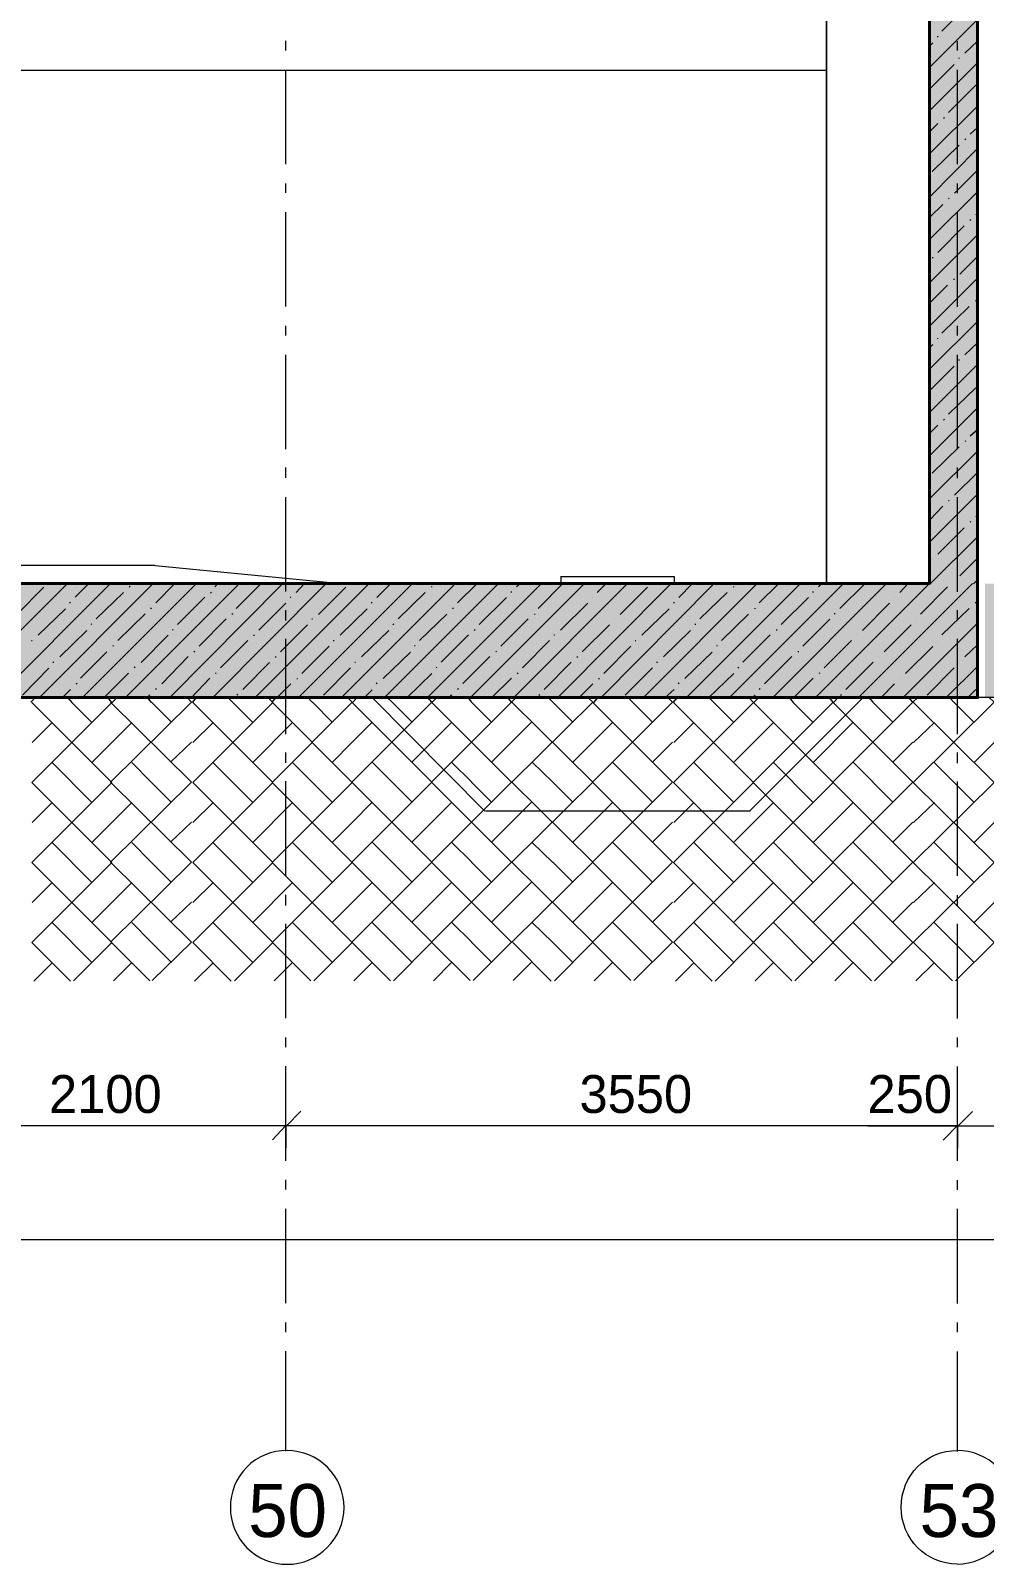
# Model space of a CAD drawing. Header units: millimetres. Extents: x -135211 to 49383, y -8033 to 228499.
# Drawn here: x -31402 to -26356, y 39971 to 48081 of the extents above; entities that cross this region are included whole.
import ezdxf

# ---------------------------------------------------------------- set-up
doc = ezdxf.new("R2010")
doc.units = ezdxf.units.MM
doc.layers.add('PDF _Геометрия', color=7, linetype='Continuous', true_color=0x1d1d1d)
doc.layers.add('PDF _Сплошная заливка', color=7, linetype='Continuous', true_color=0xffffff)
doc.layers.add('PDF _Текст', color=7, linetype='Continuous')

msp = doc.modelspace()

# ---------------------------------------------------------------- hatches: boundary and pattern name
at = {"layer": 'PDF _Сплошная заливка', "transparency": 33554559}
h = msp.add_hatch(color=256, dxfattribs=at)
h.paths.add_polyline_path([(-99774.8447882913, 44556.18323552701), (-99774.8447882913, 45156.58976560547), (-104045.4232660861, 45156.58976560547), (-104045.4232660861, 44556.18323552701)])
h.paths.add_polyline_path([(646.2711272356682, 44556.18323552701), (646.2711272356391, 45156.58976560547), (-26352.24833949412, 45156.58976560547), (-26352.24833949412, 44556.18323552701)])
h.paths.add_polyline_path([(-26398.81210778105, 44556.18323552701), (-26398.81210778105, 45156.58976560547), (-50899.8203663938, 45156.58976560547), (-50899.8203663938, 44556.18323552701)])
h.paths.add_polyline_path([(-50950.617204525, 44556.18323552701), (-50950.617204525, 45156.58976560547), (-98974.79458772499, 45156.58976560547), (-98974.79458772499, 44556.18323552701)])

# ---------------------------------------------------------------- linework, layer by layer
at = {"layer": 'PDF _Геометрия', "color": 7, "lineweight": 9}
for points in [[(-26595.63155386414, 59514.85745991233), (-26392.48618753566, 59514.85745991233), (-26392.48618753566, 60933.00973145488), (-26392.48618753566, 45155.43054379088)], [(-31894.03038597049, 47872.81380948969), (-27190.92368753567, 47872.81380948969), (-27190.92368753567, 48283.41640408838), (-27190.92368753567, 45154.94794166506), (-27990.92705734455, 45154.94794166506)], [(-30051.26022599722, 47976.2967178113), (-30051.26022599722, 48027.11719721825)], [(-26497.77464907413, 47975.79620201052), (-26497.77464907413, 48026.59961213767)], [(-30051.26022599722, 47375.20530180551), (-30051.26022599722, 47874.72373461533)], [(-27190.92368753567, 45154.94794166506), (-27190.92368753567, 47872.81380948969)], [(-26497.77464907413, 47374.68698877149), (-26497.77464907413, 47874.19258305189)], [(-30051.26022599722, 47222.81183920259), (-30051.26022599722, 47273.63232493815)], [(-26497.77464907413, 47222.28315443476), (-26497.77464907413, 47273.08336326623)], [(-30051.26022599722, 46621.7204295254), (-30051.26022599722, 47121.23886233522)], [(-26497.77464907413, 46621.17073990004), (-26497.77464907413, 47120.6795289295)], [(-30051.26022599722, 46469.32696692248), (-30051.26022599722, 46520.14744632944)], [(-26497.77464907413, 46468.83083982414), (-26497.77464907413, 46519.56712094141)], [(-30051.26022599722, 45868.23555091669), (-30051.26022599722, 46367.7539837265)], [(-26497.77464907413, 45867.72162658512), (-26497.77464907413, 46367.22721431889)], [(-30051.26022599722, 45715.84517667625), (-30051.26022599722, 45770.84044501378)], [(-26497.77464907413, 45715.31459095271), (-26497.77464907413, 45770.30873279413)], [(-30051.26022599722, 45114.75376699908), (-30051.26022599722, 45614.26910511779)], [(-26497.77464907413, 45114.20537771367), (-26497.77464907413, 45613.71097199407)], [(-30744.40926445878, 45252.83784153459), (-31896.02166296876, 45252.83784153459)], [(-30743.26024796408, 45252.47619788851), (-29744.16887984338, 45155.1041825591)], [(-29746.15561384372, 45155.73023334957), (-28594.76984138183, 45155.73023334957), (-28594.76984138183, 45193.85257811449)], [(-28599.05319320527, 45195.12759361523), (-27998.1352259972, 45195.12759361523), (-27998.1352259972, 45157.04625519108), (-28599.05319320527, 45157.04625519108)], [(251.0965281952522, 45156.72684790423), (640.3263124645455, 45156.72684790423), (640.3263124645455, 44555.56097721778), (-97975.15414275724, 44555.56097721778)], [(-26646.93330292027, 45156.80507873028), (-27197.38922172098, 45156.80507873028)], [(-30051.26022599722, 44962.36030439616), (-30051.26022599722, 45017.35556640506)], [(-26497.77464907413, 44961.80154337694), (-26497.77464907413, 45016.79248392269)], [(-30051.26022599722, 44361.26888839036), (-30051.26022599722, 44864.96210380214)], [(-26497.77464907413, 44360.68912884224), (-26497.77464907413, 44864.45258384677)], [(-29597.10374013282, 44555.57965842677), (-26997.89484138181, 44555.57965842677), (-27599.31434339726, 43954.48468253897)], [(-29595.50353360997, 44555.01545388107), (-28998.37561061261, 43953.92612155007)], [(-30051.26022599722, 44208.87542578743), (-30051.26022599722, 44263.87069412495)], [(-26497.77464907413, 44208.2852945055), (-26497.77464907413, 44263.34336406113)], [(-30051.26022599722, 43611.95879871221), (-30051.26022599722, 44111.47722519342)], [(-26497.77464907413, 43611.43074069495), (-26497.77464907413, 44110.93633497534)], [(-27594.52945676644, 43953.14977768557), (-28996.00756372511, 43953.14977768557)], [(-30051.26022599722, 43455.39055350732), (-30051.26022599722, 43510.38581551624)], [(-26497.77464907413, 43454.76904563407), (-26497.77464907413, 43509.82712173631)], [(-30051.26022599722, 42858.477008466), (-30051.26022599722, 43357.99235291332)], [(-26497.77464907413, 42857.91449837013), (-26497.77464907413, 43357.42008610391)], [(-30051.26022599722, 42706.08354586306), (-30051.26022599722, 42756.90093690753)], [(-26497.77464907413, 42705.50746273773), (-26497.77464907413, 42756.31087286488)], [(-30051.26022599722, 42104.99213618589), (-30051.26022599722, 42604.50747430461)], [(-26497.77464907413, 42104.39824949868), (-26497.77464907413, 42603.90384377909)], [(-30051.26022599722, 42291.24119672673), (-30051.26022599722, 42397.11874969275)], [(-26497.77464907413, 42290.65077741627), (-26497.77464907413, 42396.50906234999)], [(-32151.09234343992, 42291.24119672673), (-30051.26022599722, 42291.24119672673), (-30051.26022599722, 42172.70642675283)], [(-30049.31432728321, 42290.65077741627), (-26497.77464907413, 42290.65077741627), (-26497.77464907413, 42172.15637617215)], [(-26973.31193914954, 42289.71287195643), (-26532.87080292027, 42289.71287195643)], [(-26531.3435682252, 42289.18246502733), (-26366.16407215103, 42289.18246502733)], [(-26493.3458230675, 42289.20525042363), (-26243.32753368952, 42289.20525042363), (-26243.32753368952, 42170.62696039862)], [(-30051.26022599722, 41952.59867358297), (-30051.26022599722, 42003.41606462741)], [(-26497.77464907413, 41951.99441516196), (-26497.77464907413, 42002.79462399343)], [(-30051.26022599722, 41351.50725757717), (-30051.26022599722, 41851.02260202449)], [(-26497.77464907413, 41350.88200062725), (-26497.77464907413, 41850.3907896567)], [(-103561.8408001549, 41688.52630518701), (175.3022740030137, 41688.52630518701)], [(-30051.26022599722, 41199.11379497425), (-30051.26022599722, 41249.9311860187)], [(-26497.77464907413, 41198.47816629052), (-26497.77464907413, 41249.27838166861)], [(-30051.26022599722, 40568.40336885405), (-30051.26022599722, 41097.54081177828)], [(-26497.77464907413, 40567.77811364818), (-26497.77464907413, 41096.87454733188)]]:
    msp.add_lwpolyline(points, dxfattribs=at)
at = {"layer": 'PDF _Геометрия', "color": 7, "lineweight": 40}
for points in [[(-50895.0913426615, 44554.31698281016), (-26392.48618753566, 44554.31698281016), (-26392.48618753566, 45155.43054379088), (-26392.48618753566, 48283.86854960073), (-26392.48618753566, 48525.15166684684), (-26392.48618753566, 52534.12729970241), (-26392.48618753566, 52775.41202245223), (-44091.69261806377, 52775.41202245223)], [(-44096.0814627634, 48285.11347841544), (-26646.93330292027, 48285.11347841544), (-26646.93330292027, 45156.80507873028), (-50648.58882774596, 45156.80507873028)]]:
    msp.add_lwpolyline(points, dxfattribs=at)
at = {"layer": 'PDF _Геометрия', "lineweight": 9}
for points in [[(-26580.46484787071, 48077.93305947532), (-26436.35637984335, 48221.84642428814)], [(-26642.15583357683, 47890.15920581049), (-26392.48618753566, 48139.96324889416)], [(-26641.81101360207, 48004.41728239733), (-26629.3852259972, 48017.10167590254)], [(-26603.06311061258, 48047.65108885408), (-26603.06311061258, 48051.83768565791)], [(-26459.98159591749, 47962.11185944029), (-26392.48618753566, 48025.61078247728)], [(-26489.00061061258, 47933.42097252198), (-26489.00061061258, 47937.60885380037)], [(-26642.30876807836, 47775.86620337979), (-26515.32272599719, 47902.91616266248)], [(-26642.15583357683, 47661.5886765723), (-26392.48618753566, 47911.3255178582)], [(-26545.41606306657, 47648.97969672112), (-26401.2602259972, 47792.87317671956)], [(-26642.15583357683, 47432.95094553634), (-26392.48618753566, 47682.75498206694)], [(-26571.88978510805, 47618.60978438767), (-26567.96695676642, 47622.86165170072)], [(-26645.57413438558, 47548.11462393216), (-26603.06311061258, 47590.43084911392)], [(-26430.4927524182, 47534.59082394529), (-26392.48618753566, 47568.46971744786)], [(-26642.15583357683, 47204.38040974509), (-26392.48618753566, 47458.37611499913)], [(-26633.03802507697, 47336.51414833758), (-26489.00061061258, 47476.23261402355)], [(-26457.83148099158, 47504.36022159591), (-26453.90445676642, 47508.61663018548)], [(-26515.02999281594, 47221.28785782463), (-26392.48618753566, 47344.09084382696)], [(-26642.15583357683, 46980.00154267727), (-26392.48618753566, 47229.80557920787)], [(-26644.77798557629, 47094.92801790923), (-26576.74099522797, 47162.6328105155)], [(-26545.56863800426, 47191.92868384596), (-26541.64484138181, 47196.18159411335)], [(-26602.16602042405, 46908.73850818367), (-26462.67849522797, 47048.42428429566)], [(-26431.51033388778, 47077.73107103353), (-26427.58234138181, 47081.92455280382)], [(-26401.00390891891, 47107.00259320555), (-26392.48618753566, 47115.45311934408)], [(-26642.15583357683, 46751.43100688603), (-26392.48618753566, 47001.16784817191)], [(-26629.3852259972, 46878.35125880345), (-26629.3852259972, 46882.60067074867)], [(-26485.54114931665, 46793.76362442837), (-26392.48618753566, 46886.88258355281)], [(-26647.91790775089, 46638.63924930139), (-26550.41887984336, 46736.00407888061)], [(-26642.15583357683, 46522.79327585006), (-26392.48618753566, 46772.59731238066)], [(-26515.32272599719, 46764.12318361575), (-26515.32272599719, 46768.37714337979)], [(-26401.2602259972, 46649.91601584529), (-26401.2602259972, 46654.11053134158)], [(-26580.46484787071, 46482.06355016542), (-26436.35637984335, 46621.78377123288)], [(-26642.15583357683, 46294.2227400588), (-26392.48618753566, 46543.95958789776)], [(-26641.81101360207, 46408.48928241931), (-26629.3852259972, 46421.17367592452)], [(-26603.06311061258, 46451.72173057738), (-26603.06311061258, 46455.97538361612)], [(-26459.98159591749, 46366.17539368863), (-26392.48618753566, 46429.6743167256)], [(-26642.15583357683, 46065.58501557591), (-26392.48618753566, 46315.38905210651)], [(-26489.00061061258, 46337.48475727931), (-26489.00061061258, 46341.73977308716)], [(-26642.30876807836, 46179.93370744774), (-26515.32272599719, 46306.91654875968)], [(-26545.41606306657, 46052.97915746839), (-26401.2602259972, 46192.67811541801)], [(-26642.15583357683, 45837.01447978466), (-26392.48618753566, 46086.75132107054)], [(-26645.57413438558, 45952.18526565547), (-26603.06311061258, 45994.50149083724)], [(-26571.88978510805, 46022.61502021459), (-26567.96695676642, 46026.86688752764)], [(-26457.83148099158, 45908.42361233434), (-26453.90445676642, 45912.61606692796)], [(-26430.4927524182, 45938.58716294889), (-26392.48618753566, 45972.46605645146)], [(-26642.15583357683, 45608.44394399341), (-26392.48618753566, 45858.1807852793)], [(-26633.03802507697, 45740.58113465382), (-26489.00061061258, 45880.29639878089)], [(-26515.02999281594, 45625.35139207297), (-26392.48618753566, 45743.8955206602)], [(-26642.15583357683, 45379.80621295744), (-26392.48618753566, 45629.61025604112)], [(-26545.56863800426, 45595.99689963861), (-26541.64484138181, 45595.99689963861)], [(-26644.77798557629, 45494.74278544167), (-26576.74099522797, 45566.70228137136)], [(-26401.00390891891, 45511.06612745387), (-26392.48618753566, 45519.51985149364)], [(-26602.16602042405, 45312.80196837264), (-26462.67849522797, 45452.48774448464)], [(-26431.51033388778, 45481.7975926837), (-26427.58234138181, 45485.98787760347)], [(-26642.15583357683, 45155.43054379088), (-26392.48618753566, 45405.23138242023)], [(-26629.3852259972, 45282.42325882543), (-26629.3852259972, 45282.42325882543)], [(-26485.54114931665, 45197.76316133323), (-26392.48618753566, 45290.94611780115)], [(-26413.45730965171, 45155.43054379088), (-26392.48618753566, 45176.59685583859)], [(-31810.78219012852, 44555.44966347062), (-31209.43330292031, 45156.55106425573)], [(-31582.12190565167, 44555.6100909924), (-30981.30830292033, 45156.6748004545)], [(-31476.02035017137, 44994.45553052983), (-31332.26984138184, 45138.39220247825)], [(-31354.07932037688, 44555.70513087479), (-30753.18330292031, 45156.8558890573)], [(-31167.4131946735, 45084.6573264398), (-31095.3708029203, 45156.63853854099)], [(-31126.03729241071, 44555.86450621173), (-30525.05830292031, 45156.96653210188)], [(-31054.83563806393, 44970.96631441761), (-30911.115995228, 45110.6685472012)], [(-30897.983513532, 44556.01874267723), (-30296.93330292031, 45157.13061131764)], [(-30880.41567463754, 45138.6599841679), (-30876.01984138184, 45142.86576313851)], [(-30740.42834282955, 45055.31190766009), (-30639.12080292031, 45156.93591861559)], [(-30665.49362889641, 44554.84026828664), (-30068.8083029203, 45155.95610270146)], [(-30450.50625832616, 45108.30158097487), (-30446.09195676645, 45112.52502977053)], [(-30437.41884323205, 44554.98113726447), (-29840.6833029203, 45156.1569918647)], [(-30428.02469609855, 45140.10933402309), (-30410.99580292031, 45157.07355991966)], [(-30314.33674832963, 45025.98919309261), (-30182.87080292031, 45157.20206418444)], [(-30213.78856773271, 44555.17262163493), (-29612.5583029203, 45156.27875667105)], [(-29997.18840790408, 45109.49176797528), (-29954.74580292031, 45156.0512048284)], [(-29985.71860369101, 44555.29171865992), (-29384.4333029203, 45156.38418854291)], [(-29879.49545025804, 44994.16495769016), (-29735.39484138184, 45138.07339386774)], [(-29757.63682029926, 44555.46061002775), (-29156.3083029203, 45156.53042262565)], [(-29570.39107886341, 45084.39565655964), (-29498.4958029203, 45156.35616745717)], [(-29529.54943965933, 44555.54954285856), (-28928.1833029203, 45156.6595296109)], [(-29458.28700618789, 44970.66248276454), (-29314.240995228, 45110.37939641139)], [(-29301.45645540168, 44555.7469558845), (-28700.05830292028, 45156.82578323524)], [(-29279.14484138183, 45138.37056224363), (-29279.14484138183, 45142.64197199298)], [(-29143.85748046936, 45055.04602632975), (-29042.24580292028, 45156.58905697321)], [(-29072.7178231834, 44555.86333648276), (-28471.9333029203, 45156.96787891732)], [(-28857.99099522798, 45110.63604357493), (-28857.99099522798, 45114.85911829511)], [(-28844.61223760864, 44556.01880446207), (-28243.8083029203, 45157.0837126976)], [(-28830.77002421708, 45139.82972684965), (-28814.12080292028, 45156.73851011932)], [(-28716.93581845482, 45025.6645831589), (-28585.99580292028, 45156.85845699228)], [(-28612.63146906588, 44554.86298773446), (-28015.68330292028, 45156.00529233491)], [(-28404.1860615052, 45110.44933205692), (-28357.8708029203, 45157.01900247266)], [(-28384.50628447464, 44555.03177099914), (-27787.55830292028, 45156.11982514759)], [(-28282.26344122164, 44993.87830297112), (-28138.51984138184, 45137.81704773446)], [(-28160.26817862547, 44555.17416210847), (-27559.43330292028, 45156.26854997099)], [(-27973.32973126882, 45084.12173105626), (-27901.6208029203, 45156.02624432105)], [(-27932.14019222539, 44555.28806993995), (-27331.30830292028, 45156.38003176414)], [(-27861.04111429508, 44970.38349170679), (-27717.36599522797, 45110.11170223819)], [(-27704.00660220758, 44555.43179828271), (-27103.18330292028, 45156.51890707481)], [(-27682.26984138183, 45138.14051483887), (-27682.26984138183, 45142.347946918)], [(-27547.24123847869, 45054.70932436182), (-27445.37080292028, 45156.31997407052)], [(-27475.86740204859, 44555.54312732469), (-26875.05830292028, 45156.6834948177)], [(-27261.11599522798, 45110.34758196862), (-27261.11599522798, 45114.57180599418)], [(-27247.7289918857, 44555.68698808763), (-26646.93330292027, 45156.80507873028)], [(-27234.14970216934, 45139.53828535004), (-27217.24580292028, 45156.44535780816)], [(-27120.09936192837, 45025.35464239801), (-26989.12080292027, 45156.59730102315)], [(-27020.23118920077, 44555.85533225851), (-26418.80830292027, 45156.95192300003)], [(-26803.4438473988, 45110.14567069449), (-26760.99580292027, 45156.70714618844)], [(-26694.37339848424, 44996.18196346083), (-26550.41887984336, 45140.1364821017)], [(-26515.32272599719, 45168.19068768368), (-26515.32272599719, 45168.19068768368)], [(-31362.11879725727, 44884.4656496867), (-31218.20734138186, 45024.12123084857)], [(-31196.26749070305, 45054.79108493832), (-31191.88522599723, 45058.98388199666)], [(-30766.35807439167, 45024.43899187765), (-30761.95734138184, 45028.64945876103)], [(-30624.87785619292, 44940.64312169067), (-30481.18811061261, 45084.52365485307)], [(-30194.92094494554, 44910.27595061016), (-30051.26022599722, 45054.18697247856)], [(-30029.37050357215, 45084.82882369006), (-30024.93811061261, 45084.82882369006)], [(-29764.95257661473, 44884.17005863963), (-29621.33234138184, 45023.85256560841)], [(-29599.46108726074, 45054.48774886718), (-29595.01022599722, 45058.74617034766)], [(-29169.55167094935, 45024.13685280336), (-29165.08234138184, 45028.35061429834)], [(-29028.3176897183, 44940.32450280609), (-28884.31311061259, 45084.26345422495)], [(-28598.34311868595, 44910.02173274264), (-28454.38522599722, 45053.91372728561)], [(-28428.06311061259, 45084.56341010318), (-28428.06311061259, 45084.56341010318)], [(-28168.35698855339, 44883.88170295964), (-28024.45734138181, 45023.58756150858)], [(-27998.1352259972, 45054.22382144415), (-27998.1352259972, 45058.42180939372)], [(-27568.20734138183, 45023.89966106943), (-27568.20734138183, 45028.11164096738)], [(-27431.04515571719, 44940.05080854223), (-27287.43811061259, 45083.98466617638)], [(-27001.70016914772, 44909.7167309445), (-26857.5102259972, 45053.64862172667)], [(-26831.18811061258, 45084.28408157813), (-26831.18811061258, 45084.28408157813)], [(-26580.46484787071, 44886.19404085551), (-26436.35637984335, 45025.91426192298)], [(-26401.2602259972, 45053.91227240145), (-26401.2602259972, 45058.17398417543)], [(-31082.20989045718, 44940.55127023088), (-31077.82272599723, 44944.8129967307)], [(-30940.93338811597, 44856.76097450382), (-30797.053495228, 44996.42877062582)], [(-30510.97490237439, 44826.40626046508), (-30367.12561061261, 44970.32024710638)], [(-30336.44865808029, 44994.10599510959), (-30332.02945676647, 44998.33721177465)], [(-30081.01729408617, 44796.0669695926), (-29937.19772599723, 44939.94841124263)], [(-29915.31290332625, 44970.61250112394), (-29910.87561061259, 44970.61250112394)], [(-29485.40348701488, 44940.23987684556), (-29480.94772599723, 44944.50299259541)], [(-29344.38265145791, 44856.45343963272), (-29200.17849522798, 44996.13057899573)], [(-28914.41263795452, 44826.08277873654), (-28770.25061061261, 44970.05083446885)], [(-28735.15445676644, 44993.83158598821), (-28735.15445676644, 44998.05963195585)], [(-28484.43736988831, 44795.75118819761), (-28340.3227259972, 44939.73389228834)], [(-28314.00061061259, 44970.33924908507), (-28314.00061061259, 44970.33924908507)], [(-27884.0727259972, 44939.97019545224), (-27884.0727259972, 44944.2358383082)], [(-27747.13396458601, 44856.17311204936), (-27603.30349522797, 44995.85627273138)], [(-27317.13730213753, 44825.80985306499), (-27173.37561061259, 44969.77165659891)], [(-27147.05349522796, 44996.14798803697), (-27147.05349522796, 45000.37675988136)], [(-26887.14171490706, 44795.51289830288), (-26743.4477259972, 44939.40461667303)], [(-26786.3235129067, 44554.31698281016), (-26392.48618753566, 44948.02312214609)], [(-26717.12561061259, 44970.06112328477), (-26717.12561061259, 44970.06112328477)], [(-31398.0617065227, 44856.71293336186), (-31393.68811061262, 44856.71293336186)], [(-31248.21724434315, 44770.23348326551), (-31104.14484138184, 44909.92290931991)], [(-30818.26942663357, 44739.82740406294), (-30674.21695676645, 44883.81230252346)], [(-30652.30047414578, 44910.22780627044), (-30647.89484138184, 44914.44295477457)], [(-30397.07194855587, 44712.18076793443), (-30253.06311061261, 44856.12792156452)], [(-30222.39105783439, 44884.09575771885), (-30217.96695676647, 44884.09575771885)], [(-29801.25530308038, 44856.40851763775), (-29796.81311061262, 44856.40851763775)], [(-29651.04822188475, 44769.935799698), (-29507.26984138184, 44909.6447490204)], [(-29229.84201206967, 44742.25901828259), (-29086.115995228, 44886.17530281926)], [(-29055.49407070347, 44909.92052390163), (-29051.01984138183, 44914.1357866615)], [(-28799.86867425102, 44711.85687250889), (-28656.18811061259, 44855.79112412858)], [(-28634.35831594947, 44886.43029226389), (-28629.86599522798, 44886.43029226389)], [(-28204.44889963808, 44856.07211850012), (-28199.93811061259, 44856.07211850012)], [(-28054.45053588517, 44769.64751270045), (-27910.39484138181, 44909.3755425012)], [(-27633.22681487697, 44741.91847597401), (-27489.24099522797, 44885.83779681029)], [(-27454.14484138183, 44909.68069119395), (-27454.14484138183, 44913.89722539868)], [(-27203.22944855786, 44711.59235532837), (-27059.31311061259, 44855.51187121101)], [(-27032.99099522798, 44886.14133313084), (-27032.99099522798, 44886.14133313084)], [(-26603.06311061258, 44855.79236576054), (-26603.06311061258, 44855.79236576054)], [(-31138.68679274809, 44657.39584483208), (-30998.85637984339, 44797.03949158128)], [(-30968.15229021131, 44826.32360256013), (-30963.76022599723, 44830.58702767665)], [(-30708.71985702182, 44627.00396160279), (-30568.928495228, 44770.94915574139)], [(-30538.2428738999, 44795.96553653292), (-30533.83234138184, 44800.18537924183)], [(-29967.1136432268, 44681.81185604377), (-29823.13522599723, 44825.72523618047)], [(-29537.14386715481, 44655.71856595876), (-29393.20734138184, 44795.3883698951)], [(-29371.34588676899, 44826.00555319406), (-29366.88522599722, 44830.27335685668)], [(-29115.93696030584, 44628.01739856972), (-28972.05349522798, 44771.90086364758)], [(-28941.4364704576, 44795.71909573625), (-28936.95734138183, 44799.93897465449)], [(-28369.88378942797, 44681.56057585296), (-28226.2602259972, 44825.44201346047)], [(-27940.54408321693, 44655.43485099907), (-27796.33234138183, 44795.12162208917)], [(-27770.01022599722, 44825.73773650623), (-27770.01022599722, 44830.00799893541)], [(-27519.31966516787, 44627.68341233464), (-27375.17849522798, 44771.62802608945)], [(-27340.08234138183, 44795.41765459527), (-27340.08234138183, 44799.63873013086)], [(-26918.92849522797, 44771.92644953824), (-26918.92849522797, 44771.92644953824)], [(-26773.23316429358, 44681.27002683508), (-26629.3852259972, 44825.18182053898)], [(-26459.98159591749, 44770.23892793695), (-26392.48618753566, 44833.73785097391)], [(-31445.35801147028, 44566.56837363841), (-31305.94772599723, 44710.54222907044)], [(-31284.00410627683, 44742.46492771972), (-31279.62561061262, 44742.46492771972)], [(-30854.09468996542, 44712.10565299174), (-30849.69772599723, 44716.31251378838)], [(-30278.74149520867, 44596.64272999025), (-30139.00061061261, 44740.62277674447)], [(-30108.33345758854, 44769.87211165878), (-30103.90445676647, 44769.87211165878)], [(-29853.20999236743, 44567.5699457735), (-29709.07272599723, 44711.5149905586)], [(-29687.1977028345, 44742.1585782465), (-29682.75061061259, 44742.1585782465)], [(-29257.28828652311, 44711.78540956972), (-29252.82272599722, 44716.05790114511)], [(-28685.96292545336, 44597.65055576796), (-28542.12561061259, 44741.61328299981)], [(-28511.52705414619, 44769.58950041229), (-28507.02945676644, 44769.58950041229)], [(-28255.97733675974, 44567.32479201953), (-28112.1977259972, 44711.23662960007)], [(-28090.3912993922, 44741.88525430143), (-28085.87561061259, 44741.88525430143)], [(-27660.48188308081, 44711.52391360069), (-27655.94772599722, 44715.73240165203)], [(-27089.32159497822, 44597.39576950423), (-26945.25061061259, 44741.27576842943)], [(-26659.32461368006, 44567.0460888918), (-26515.32272599719, 44710.98405282762)], [(-26557.62498898158, 44554.31698281016), (-26392.48618753566, 44719.38858901137)], [(-26489.00061061258, 44741.55174359555), (-26489.00061061258, 44741.55174359555)], [(-31161.17284447355, 44625.52643513745), (-31156.78907215108, 44629.78487274871)], [(-31011.60009156303, 44555.87222671049), (-30884.79387984339, 44682.86541928958)], [(-30551.94775893635, 44555.13418908191), (-30454.865995228, 44656.74992167237)], [(-30424.18527365403, 44681.71727099407), (-30419.76984138184, 44686.00645707185)], [(-30097.10516808135, 44554.41889653751), (-30024.93811061261, 44626.39122357799)], [(-29994.27585734263, 44655.59581307186), (-29989.84195676645, 44655.59581307186)], [(-29573.14010258863, 44627.92209865873), (-29568.68811061261, 44632.18160832184)], [(-29410.48755100433, 44554.20246358162), (-29279.14484138183, 44681.14923417551)], [(-28959.78241041423, 44556.10978739489), (-28857.99099522798, 44657.70739393182)], [(-28827.37887021172, 44681.47064601794), (-28822.89484138183, 44685.69514109454)], [(-28500.06014042007, 44555.39557916176), (-28428.06311061259, 44627.3894720104)], [(-28397.46945390034, 44655.38077926776), (-28392.96695676644, 44655.38077926776)], [(-27976.33369914633, 44627.65655454537), (-27971.81311061259, 44631.85244216132)], [(-27813.6897335454, 44553.92988067192), (-27682.26984138183, 44680.88628961919)], [(-27362.51011792202, 44555.78696418108), (-27261.11599522798, 44657.37786140136)], [(-27230.5724667694, 44681.17445000952), (-27226.01984138181, 44685.40007336396)], [(-26902.97589376502, 44555.07861458391), (-26831.18811061258, 44627.06077947462)], [(-26804.86599522797, 44657.66580508585), (-26804.86599522797, 44657.66580508585)], [(-31234.44272134922, 44553.97501312217), (-31191.88522599723, 44596.28191900042)], [(-30783.30032451068, 44555.94870207428), (-30770.73137984339, 44568.64345559322)], [(-30740.03708971955, 44597.90112096506), (-30735.63522599723, 44602.11266967446)], [(-30310.12767340815, 44567.54528534473), (-30305.70734138183, 44571.77450387918)], [(-29637.60070205547, 44553.65078632381), (-29595.01022599722, 44595.98675673253)], [(-29186.6212600935, 44555.60342875626), (-29173.85637984338, 44568.30286346534)], [(-29143.23068627722, 44597.58318056986), (-29138.76022599722, 44601.79800812021)], [(-28713.32126996585, 44567.2382045328), (-28708.83234138183, 44571.47044432074)], [(-28044.60939049022, 44554.70689479385), (-27998.1352259972, 44596.98307133728)], [(-27585.05526745458, 44553.96776857356), (-27568.20734138183, 44566.67017037069)], [(-27546.42428283492, 44597.26288631655), (-27541.88522599719, 44601.5423878922)], [(-27116.51486652353, 44566.95489207433), (-27111.95734138183, 44571.18506324758)], [(-26443.85172331314, 44554.41242800684), (-26401.2602259972, 44596.74156825187)]]:
    msp.add_lwpolyline(points, dxfattribs=at)
at = {"layer": 'PDF _Геометрия', "color": 7, "lineweight": 9}
msp.add_lwpolyline([(-31894.68425369958, 45155.1041825591), (-29744.16887984338, 45155.1041825591)], close=True, dxfattribs=at)
at = {"layer": 'PDF _Геометрия', "color": 28, "lineweight": 9, "true_color": 0x0e0e0e}
for points in [[(-31401.75164684687, 44530.53409936956), (-31376.14003368956, 44555.9626844794)], [(-31395.9004601879, 43258.7850081792), (-30972.53426445878, 43682.15120390832), (-31395.9004601879, 44105.45614638903), (-30972.53426445878, 44528.82234211815), (-30993.86182892782, 44554.223090804)], [(-31175.75249079664, 43055.56984889421), (-30972.53426445878, 43258.7850081792), (-31395.9004601879, 43682.15120390832), (-30972.53426445878, 44105.45614638903), (-31395.9004601879, 44528.82234211815)], [(-31183.11118753569, 44528.48115554969), (-31204.39482293272, 44553.82957923551)], [(-31077.82272599723, 44422.75855247161), (-31183.71436297605, 44528.64712555621)], [(-30979.01229030453, 43260.83451832917), (-30551.38041830492, 43684.12118428969), (-30979.01229030453, 44107.4662824396), (-30551.38041830492, 44530.74987501055), (-30576.57213609632, 44556.13225002013)], [(-30758.58475962968, 43057.66479435487), (-30551.38041830492, 43260.83451832917), (-30979.01229030453, 43684.12118428969), (-30551.38041830492, 44107.4662824396), (-30979.01229030453, 44530.74987501055)], [(-30972.53426445878, 44528.82234211815), (-30972.53426445878, 44528.82234211815)], [(-30972.53426445878, 44528.82234211815), (-30972.53426445878, 44528.82234211815)], [(-30971.30697564328, 44528.48225948952), (-30946.21214907416, 44553.88954801798)], [(-30761.95734138184, 44529.1169342404), (-30783.32883492293, 44554.50862225341)], [(-30656.66887984339, 44423.47886772027), (-30762.36434956171, 44529.30029266864)], [(-30551.38041830492, 44530.74987501055), (-30551.38041830492, 44530.74987501055)], [(-30551.38041830492, 44530.74987501055), (-30551.38041830492, 44530.74987501055)], [(-30546.47921666742, 44529.15603845738), (-30525.05830292031, 44554.6064431179)], [(-30544.55103719729, 43258.75374115461), (-30121.45253368953, 43682.04061409846), (-30544.55103719729, 44105.38924388446), (-30121.45253368953, 44528.73787367045), (-30146.74975525631, 44554.16170783116)], [(-30324.46026395951, 43055.55454886321), (-30121.45253368953, 43258.75374115461), (-30544.55103719729, 43682.04061409846), (-30121.45253368953, 44105.38924388446), (-30544.55103719729, 44528.73787367045)], [(-30332.02945676647, 44528.39161450792), (-30357.2750030147, 44553.82514540491)], [(-30226.74099522798, 44422.70769109639), (-30332.87957565955, 44528.59330497503)], [(-30124.77698378773, 44529.82263279577), (-30103.90445676647, 44555.25079478595)], [(-30123.85446731311, 43259.43739817612), (-29700.29868753569, 43682.73892457593), (-30123.85446731311, 44106.10246647277), (-29700.29868753569, 44529.40399287259), (-29725.69925973956, 44554.80456507645)], [(-29903.50326516666, 43056.23282054516), (-29700.29868753569, 43259.43739817612), (-30123.85446731311, 43682.73892457593), (-29700.29868753569, 44106.10246647277), (-30123.85446731311, 44529.40399287259)], [(-30121.45253368953, 44528.73787367045), (-30121.45253368953, 44528.73787367045)], [(-30121.45253368953, 44528.73787367045), (-30121.45253368953, 44528.73787367045)], [(-29910.87561061259, 44529.09858392731), (-29936.22450749791, 44554.44748081263)], [(-29805.58714907414, 44423.43565919541), (-29911.52790281613, 44529.24941873471)], [(-29702.51245355027, 43260.13366729442), (-29279.14484138183, 43683.43590015666), (-29702.51245355027, 44106.73812664291), (-29279.14484138183, 44530.03724802657), (-29300.18433440938, 44555.47890303991)], [(-29482.54111904697, 43056.93041606929), (-29279.14484138183, 43260.13366729442), (-29702.51245355027, 43683.43590015666), (-29279.14484138183, 44106.73812664291), (-29702.51245355027, 44530.03724802657)], [(-29700.29868753569, 44529.40399287259), (-29700.29868753569, 44529.40399287259)], [(-29700.29868753569, 44529.40399287259), (-29700.29868753569, 44529.40399287259)], [(-29699.38360376975, 44529.1334451011), (-29673.97657215106, 44554.54047671979)], [(-29489.72176445875, 44529.71739816268), (-29515.17401198119, 44555.10750402278)], [(-29384.4333029203, 44424.07895576112), (-29490.16486594149, 44529.87583822318)], [(-29281.14868634188, 43260.76373310372), (-28857.99099522798, 43684.1183569543), (-29281.14868634188, 44107.40421247195), (-28857.99099522798, 44530.69319207696), (-28879.1157474928, 44556.10978739489)], [(-29060.92988589616, 43057.57164411722), (-28857.99099522798, 43260.76373310372), (-29281.14868634188, 43684.1183569543), (-28857.99099522798, 44107.40421247195), (-29281.14868634188, 44530.69319207696)], [(-29279.14484138183, 44530.03724802657), (-29279.14484138183, 44530.03724802657)], [(-29279.14484138183, 44530.03724802657), (-29279.14484138183, 44530.03724802657)], [(-29278.33310825301, 44529.76858344849), (-29252.82272599722, 44555.15128624109)], [(-29068.56791830491, 44530.36510847614), (-29089.65004095111, 44555.79280086686)], [(-28963.27945676644, 44424.74856047479), (-29068.80287951893, 44530.52804700445)], [(-28857.99099522798, 44530.69319207696), (-28857.99099522798, 44530.69319207696)], [(-28857.99099522798, 44530.69319207696), (-28857.99099522798, 44530.69319207696)], [(-28857.28261273625, 44530.42565459249), (-28831.66887984338, 44555.84552994797)], [(-28855.53803245071, 43260.04851031615), (-28428.06311061259, 43683.34573581365), (-28855.53803245071, 44106.70573262861), (-28428.06311061259, 44530.00295812611), (-28453.77588786602, 44555.39557916176)], [(-28631.19153749065, 43056.85416873361), (-28428.06311061259, 43260.04851031615), (-28855.53803245071, 43683.34573581365), (-28428.06311061259, 44106.70573262861), (-28855.53803245071, 44530.00295812611)], [(-28638.64003368953, 44529.66177314452), (-28664.3011356244, 44555.0660138643)], [(-28533.35157215108, 44424.00315561395), (-28639.31019797693, 44529.83321830715)], [(-28430.29123833669, 43260.7198063081), (-28006.90926445875, 43684.03875656383), (-28430.29123833669, 44107.35770036552), (-28006.90926445875, 44530.61362054499), (-28032.08251267849, 44556.0421321833)], [(-28210.21127159655, 43057.54700243636), (-28006.90926445875, 43260.7198063081), (-28430.29123833669, 43684.03875656383), (-28006.90926445875, 44107.35770036552), (-28430.29123833669, 44530.61362054499)], [(-28428.06311061259, 44530.00295812611), (-28428.06311061259, 44530.00295812611)], [(-28428.06311061259, 44530.00295812611), (-28428.06311061259, 44530.00295812611)], [(-28422.95811166649, 44528.44952006932), (-28401.74099522798, 44553.84538234512)], [(-28217.48618753569, 44530.34281988259), (-28242.60904726859, 44555.72042564031)], [(-28112.1977259972, 44424.64076568118), (-28217.94043694616, 44530.50940416977)], [(-28006.90926445875, 44530.61362054499), (-28006.90926445875, 44530.61362054499)], [(-28006.90926445875, 44530.61362054499), (-28006.90926445875, 44530.61362054499)], [(-28001.88952474992, 44529.11763530385), (-27980.58714907414, 44554.48630671388)], [(-28000.15075310932, 43258.68657311156), (-27576.98137984336, 43681.98884010266), (-28000.15075310932, 44105.35439475747), (-27576.98137984336, 44528.65350578992), (-27602.25750455708, 44554.05619287024)], [(-27780.46872226002, 43055.46186218654), (-27576.98137984336, 43258.68657311156), (-28000.15075310932, 43681.98884010266), (-27576.98137984336, 44105.35439475747), (-28000.15075310932, 44528.65350578992)], [(-27787.55830292028, 44528.32179776675), (-27812.78403914715, 44553.74016815609)], [(-27682.26984138183, 44422.70282153842), (-27787.79393953879, 44528.48928940632)], [(-27579.38157672837, 43259.3390114066), (-27155.8275336895, 43682.63573243296), (-27579.38157672837, 44105.99598694735), (-27155.8275336895, 44529.29270146746), (-27177.29687537157, 44554.73314314916)], [(-27358.82366437059, 43056.14909220106), (-27155.8275336895, 43259.3390114066), (-27579.38157672837, 43682.63573243296), (-27155.8275336895, 44105.99598694735), (-27579.38157672837, 44529.29270146746)], [(-27576.98137984336, 44528.65350578992), (-27576.98137984336, 44528.65350578992)], [(-27576.98137984336, 44528.65350578992), (-27576.98137984336, 44528.65350578992)], [(-27575.94168773331, 44528.37998663809), (-27550.65926445874, 44553.78901029939)], [(-27366.40445676644, 44528.977655458), (-27387.83116882989, 44554.36757599425)], [(-27261.11599522798, 44423.31891080075), (-27367.06124219277, 44529.13721044203)], [(-27157.95140740852, 43259.9891488904), (-26734.67368753566, 43683.33384874473), (-27157.95140740852, 44106.61156208549), (-26734.67368753566, 44529.95626193982), (-26755.57762764394, 44555.36696061945)], [(-26937.81892210014, 43056.84072013722), (-26734.67368753566, 43259.9891488904), (-27157.95140740852, 43683.33384874473), (-26734.67368753566, 44106.61156208549), (-27157.95140740852, 44529.95626193982)], [(-27155.8275336895, 44529.29270146746), (-27155.8275336895, 44529.29270146746)], [(-27155.8275336895, 44529.29270146746), (-27155.8275336895, 44529.29270146746)], [(-27154.88861855316, 44529.01722791795), (-27129.50541830489, 44554.46080158742)], [(-26945.25061061259, 44529.66394607821), (-26966.11320794687, 44555.02120086926)], [(-26839.96214907411, 44423.96549920105), (-26945.67852745796, 44529.8125205738)], [(-26734.67368753566, 44529.95626193982), (-26734.67368753566, 44529.95626193982)], [(-26734.67368753566, 44529.95626193982), (-26734.67368753566, 44529.95626193982)], [(-26733.83554937302, 44529.67487932087), (-26708.35157215105, 44555.09186000264)], [(-26732.35862028136, 43259.30947479304), (-26304.74580292028, 43682.59268597645), (-26732.35862028136, 44105.9399470722), (-26304.74580292028, 44529.29040869602), (-26330.32635807536, 44554.67241305792)], [(-26508.05803746487, 43056.06449068887), (-26304.74580292028, 43259.30947479304), (-26732.35862028136, 43682.59268597645), (-26304.74580292028, 44105.9399470722), (-26732.35862028136, 44529.29040869602)], [(-26515.32272599719, 44528.95219607443), (-26540.85289266543, 44554.34812025566)], [(-26410.03426445874, 44423.27633348132), (-26516.17793827613, 44529.09048757459)], [(-31394.07295278086, 44316.60247273442), (-31288.39964907417, 44422.45895593711)], [(-30973.35577317124, 44317.28640113047), (-30867.2458029203, 44423.14191425825)], [(-30543.23946491774, 44316.59486769824), (-30437.31791830492, 44422.39326647403)], [(-30121.88907891896, 44317.24818667044), (-30016.16407215108, 44423.09684593654)], [(-29700.52734149771, 44317.88539885441), (-29595.01022599722, 44423.7222069627)], [(-29279.80239038527, 44318.55872811726), (-29173.85637984338, 44424.38008322108)], [(-28858.43911713103, 44319.19318338047), (-28752.70253368953, 44425.05806054319)], [(-28428.30548616579, 44318.47131683607), (-28322.77464907414, 44424.32262542201)], [(-27998.8101773424, 44316.48941586249), (-27892.84676445875, 44422.32032594963)], [(-27577.42759086577, 44317.14852615653), (-27471.69291830489, 44423.01622490578)], [(-27156.04616297562, 44317.7842153553), (-27050.53907215105, 44423.61567145193)], [(-26730.46647211286, 44317.14084551454), (-26620.61118753566, 44422.94113483992)], [(-31078.53506807364, 44211.2640079163), (-30972.53426445878, 44317.13924425359)], [(-30661.59418364234, 44213.27026906729), (-30551.38041830492, 44319.13882836561)], [(-30227.06966697038, 44211.25650976784), (-30121.45253368953, 44317.06201880908)], [(-29806.34731476475, 44211.89684032421), (-29700.29868753569, 44317.75322967268)], [(-29384.98362816338, 44212.57691980043), (-29279.14484138183, 44318.41881806056)], [(-28963.62099832497, 44213.22802421825), (-28857.99099522798, 44319.04870547537)], [(-28534.12831678295, 44212.51356032687), (-28428.06311061259, 44318.32138802511)], [(-28112.75791233635, 44213.14016859928), (-28006.90926445875, 44318.98566045526)], [(-27682.61076520229, 44211.17679906618), (-27576.98137984336, 44317.00236581395)], [(-27261.87806785623, 44211.85272608336), (-27155.8275336895, 44317.64593173133)], [(-26840.49470969915, 44212.49637657386), (-26734.67368753566, 44318.31740526944)], [(-26410.33443134236, 44211.79437016941), (-26304.74580292028, 44317.58154938467)], [(-31183.11118753569, 44105.10983910009), (-31288.89365787845, 44210.9534302668)], [(-30761.95734138184, 44105.82085945751), (-30867.54429419081, 44211.6594515216)], [(-30332.02945676647, 44105.08494232672), (-30438.05952028866, 44210.92702120016)], [(-29910.87561061259, 44105.77014913571), (-30016.70849086755, 44211.60303572787)], [(-29489.72176445875, 44106.3842593044), (-29595.34610371961, 44212.26336919986)], [(-29068.56791830491, 44107.10051395927), (-29174.62115260717, 44212.90106089581)], [(-28638.64003368953, 44106.31937345389), (-28748.98402298821, 44212.17141893524)], [(-28217.48618753569, 44107.03147928583), (-28323.12296155599, 44212.86010186109)], [(-27787.55830292028, 44105.02337587312), (-27893.62765273257, 44210.83376742239)], [(-27366.40445676644, 44105.67806798557), (-27472.24441652925, 44211.51802125507)], [(-26945.25061061259, 44106.30978770437), (-27050.8623452168, 44212.11570213956)], [(-26515.32272599719, 44105.58549427169), (-26621.36175603495, 44211.42637116646)], [(-31077.82272599723, 43999.45205962799), (-31183.71436297605, 44105.27944881245)], [(-30972.53426445878, 44105.45614638903), (-30972.53426445878, 44105.45614638903)], [(-30972.53426445878, 44105.45614638903), (-30972.53426445878, 44105.45614638903)], [(-30656.66887984339, 44000.12560383003), (-30762.36434956171, 44105.94702877843)], [(-30551.38041830492, 44107.4662824396), (-30551.38041830492, 44107.4662824396)], [(-30551.38041830492, 44107.4662824396), (-30551.38041830492, 44107.4662824396)], [(-30226.74099522798, 43999.4120106457), (-30332.87957565955, 44105.23593075838)], [(-30121.45253368953, 44105.38924388446), (-30121.45253368953, 44105.38924388446)], [(-30121.45253368953, 44105.38924388446), (-30121.45253368953, 44105.38924388446)], [(-29805.58714907414, 44000.05982461447), (-29911.52790281613, 44105.93553656814)], [(-29700.29868753569, 44106.10246647277), (-29700.29868753569, 44106.10246647277)], [(-29700.29868753569, 44106.10246647277), (-29700.29868753569, 44106.10246647277)], [(-29384.4333029203, 44000.76081887868), (-29490.16486594149, 44106.55770134075)], [(-29279.14484138183, 44106.73812664291), (-29279.14484138183, 44106.73812664291)], [(-29279.14484138183, 44106.73812664291), (-29279.14484138183, 44106.73812664291)], [(-28963.27945676644, 44001.44012858967), (-29068.80287951893, 44107.21961511932)], [(-28857.99099522798, 44107.40421247195), (-28857.99099522798, 44107.40421247195)], [(-28857.99099522798, 44107.40421247195), (-28857.99099522798, 44107.40421247195)], [(-28533.35157215108, 44000.68289199771), (-28639.31019797693, 44106.51295469089)], [(-28428.06311061259, 44106.70573262861), (-28428.06311061259, 44106.70573262861)], [(-28428.06311061259, 44106.70573262861), (-28428.06311061259, 44106.70573262861)], [(-28112.1977259972, 44001.35825912304), (-28217.94043694616, 44107.16393061802)], [(-28006.90926445875, 44107.35770036552), (-28006.90926445875, 44107.35770036552)], [(-28006.90926445875, 44107.35770036552), (-28006.90926445875, 44107.35770036552)], [(-27682.26984138183, 43999.3072175034), (-27787.79393953879, 44105.15690995236)], [(-27576.98137984336, 44105.35439475747), (-27576.98137984336, 44105.35439475747)], [(-27576.98137984336, 44105.35439475747), (-27576.98137984336, 44105.35439475747)], [(-27261.11599522798, 43999.98859861469), (-27367.06124219277, 44105.80372636031)], [(-27155.8275336895, 44105.99598694735), (-27155.8275336895, 44105.99598694735)], [(-27155.8275336895, 44105.99598694735), (-27155.8275336895, 44105.99598694735)], [(-26839.96214907411, 44000.64751848681), (-26945.67852745796, 44106.49453985954)], [(-26734.67368753566, 44106.61156208549), (-26734.67368753566, 44106.61156208549)], [(-26734.67368753566, 44106.61156208549), (-26734.67368753566, 44106.61156208549)], [(-26410.03426445874, 43999.94932242279), (-26516.17793827613, 44105.76668044394)], [(-31394.07295278086, 43893.29254651803), (-31288.39964907417, 43999.08796572026)], [(-30973.35577317124, 43893.98390479139), (-30867.2458029203, 43999.77810158812)], [(-30543.23946491774, 43893.21962133905), (-30437.31791830492, 43999.07959403336)], [(-30121.88907891896, 43893.90920335946), (-30016.16407215108, 43999.75786262556)], [(-29700.52734149771, 43894.59713026571), (-29595.01022599722, 44000.43704039601)], [(-29279.80239038527, 43895.27642233281), (-29173.85637984338, 44001.09777743663)], [(-28858.43911713103, 43895.92769174777), (-28752.70253368953, 44001.72685202181)], [(-28428.30548616579, 43895.20117804735), (-28322.77464907414, 44000.98650569396)], [(-27998.8101773424, 43893.16262253147), (-27892.84676445875, 43998.99668560108)], [(-27577.42759086577, 43893.81708204362), (-27471.69291830489, 43999.6816152016)], [(-27156.04616297562, 43894.52198753302), (-27050.53907215105, 44000.28984706542)], [(-26730.46647211286, 43893.79921567634), (-26620.61118753566, 43999.60269607323)], [(-31078.53506807364, 43787.96212621639), (-30972.53426445878, 43893.77304852448)], [(-30661.59418364234, 43789.98667649636), (-30551.38041830492, 43895.79373651361)], [(-30227.06966697038, 43787.90787998185), (-30121.45253368953, 43893.71338269878)], [(-29806.34731476475, 43788.5953139244), (-29700.29868753569, 43894.38968777583)], [(-29384.98362816338, 43789.27779841678), (-29279.14484138183, 43895.05432374668)], [(-28963.62099832497, 43789.93903821141), (-28857.99099522798, 43895.76284995772)], [(-28534.12831678295, 43789.21634125755), (-28428.06311061259, 43895.02730591464)], [(-28112.75791233635, 43789.8842484198), (-28006.90926445875, 43895.66671665356)], [(-27682.61076520229, 43787.81440685043), (-27576.98137984336, 43893.63681115915)], [(-27261.87806785623, 43788.49247156897), (-27155.8275336895, 43894.34921721122)], [(-26840.49470969915, 43789.15168325161), (-26734.67368753566, 43894.9727054151)], [(-26410.33443134236, 43788.44711563212), (-26304.74580292028, 43894.30153872934)], [(-31183.11118753569, 43681.80270421002), (-31288.89365787845, 43787.64629537672)], [(-30761.95734138184, 43682.46339897592), (-30867.54429419081, 43788.30199732502)], [(-30332.02945676647, 43681.71663945574), (-30438.05952028866, 43787.55871832918)], [(-29910.87561061259, 43682.37983134959), (-30016.70849086755, 43788.21271160454)], [(-29489.72176445875, 43683.11325574537), (-29595.34610371961, 43788.93023034159)], [(-29068.56791830491, 43683.7704076665), (-29174.62115260717, 43789.57095460306)], [(-28638.64003368953, 43683.03962534363), (-28748.98402298821, 43788.82588859017)], [(-28217.48618753569, 43683.72328195228), (-28323.12296155599, 43789.54876126433)], [(-27787.55830292028, 43681.66179248108), (-27893.62765273257, 43787.47218403035)], [(-27366.40445676644, 43682.31189144739), (-27472.24441652925, 43788.15501995366)], [(-26945.25061061259, 43683.01930200928), (-27050.8623452168, 43788.8252099253)], [(-26515.32272599719, 43682.28591043969), (-26621.36175603495, 43788.12678733446)], [(-31077.82272599723, 43576.14557305), (-31183.71436297605, 43681.97295596884)], [(-30972.53426445878, 43682.15120390832), (-30972.53426445878, 43682.15120390832)], [(-30972.53426445878, 43682.15120390832), (-30972.53426445878, 43682.15120390832)], [(-30656.66887984339, 43576.83685267354), (-30762.36434956171, 43682.65827133045)], [(-30551.38041830492, 43684.12118428969), (-30551.38041830492, 43684.12118428969)], [(-30551.38041830492, 43684.12118428969), (-30551.38041830492, 43684.12118428969)], [(-30226.74099522798, 43576.05154700237), (-30332.87957565955, 43681.87546711505)], [(-30121.45253368953, 43682.04061409846), (-30121.45253368953, 43682.04061409846)], [(-30121.45253368953, 43682.04061409846), (-30121.45253368953, 43682.04061409846)], [(-29805.58714907414, 43576.7459424479), (-29911.52790281613, 43682.5565999259)], [(-29700.29868753569, 43682.73892457593), (-29700.29868753569, 43682.73892457593)], [(-29700.29868753569, 43682.73892457593), (-29700.29868753569, 43682.73892457593)], [(-29384.4333029203, 43577.44268836575), (-29490.16486594149, 43683.23956445829)], [(-29279.14484138183, 43683.43590015666), (-29279.14484138183, 43683.43590015666)], [(-29279.14484138183, 43683.43590015666), (-29279.14484138183, 43683.43590015666)], [(-28963.27945676644, 43578.13169030918), (-29068.80287951893, 43683.91118323421)], [(-28857.99099522798, 43684.1183569543), (-28857.99099522798, 43684.1183569543)], [(-28857.99099522798, 43684.1183569543), (-28857.99099522798, 43684.1183569543)], [(-28533.35157215108, 43577.36262838147), (-28639.31019797693, 43683.19269107466)], [(-28428.06311061259, 43683.34573581365), (-28428.06311061259, 43683.34573581365)], [(-28428.06311061259, 43683.34573581365), (-28428.06311061259, 43683.34573581365)], [(-28112.1977259972, 43578.00963915589), (-28217.94043694616, 43683.87827764447)], [(-28006.90926445875, 43684.03875656383), (-28006.90926445875, 43684.03875656383)], [(-28006.90926445875, 43684.03875656383), (-28006.90926445875, 43684.03875656383)], [(-27682.26984138183, 43575.9748445234), (-27787.79393953879, 43681.82453049841)], [(-27576.98137984336, 43681.98884010266), (-27576.98137984336, 43681.98884010266)], [(-27576.98137984336, 43681.98884010266), (-27576.98137984336, 43681.98884010266)], [(-27261.11599522798, 43576.65829292842), (-27367.06124219277, 43682.47341417425)], [(-27155.8275336895, 43682.63573243296), (-27155.8275336895, 43682.63573243296)], [(-27155.8275336895, 43682.63573243296), (-27155.8275336895, 43682.63573243296)], [(-26839.96214907411, 43577.33272227698), (-26945.67852745796, 43683.1765591453)], [(-26734.67368753566, 43683.33384874473), (-26734.67368753566, 43683.33384874473)], [(-26734.67368753566, 43683.33384874473), (-26734.67368753566, 43683.33384874473)], [(-26410.03426445874, 43576.62551529217), (-26516.17793827613, 43682.43966938543)], [(-31394.07295278086, 43469.92155630118), (-31288.39964907417, 43575.78109082809)], [(-30973.35577317124, 43470.62315605425), (-30867.2458029203, 43576.47866918203)], [(-30543.23946491774, 43469.90903200777), (-30437.31791830492, 43575.7043539791)], [(-30121.88907891896, 43470.57022004849), (-30016.16407215108, 43576.42196872782)], [(-29700.52734149771, 43471.24988511934), (-29595.01022599722, 43577.08669958423)], [(-29279.80239038527, 43471.92867100732), (-29173.85637984338, 43577.75002611113)], [(-28858.43911713103, 43472.59648322639), (-28752.70253368953, 43578.46136038911)], [(-28428.30548616579, 43471.86505188465), (-28322.77464907414, 43577.71636690524)], [(-27998.8101773424, 43469.83583566148), (-27892.84676445875, 43575.66989873108)], [(-27577.42759086577, 43470.48247233943), (-27471.69291830489, 43576.35017757554)], [(-27156.04616297562, 43471.19616314651), (-27050.53907215105, 43577.02761924314)], [(-26730.46647211286, 43470.46077690964), (-26620.61118753566, 43576.26105969595)], [(-31078.53506807364, 43364.59593048727), (-30972.53426445878, 43470.46810604376)], [(-30661.59418364234, 43366.64157834643), (-30551.38041830492, 43472.51014394268)], [(-30227.06966697038, 43364.55924387154), (-30121.45253368953, 43470.42960234027)], [(-29806.34731476475, 43365.23177202756), (-29700.29868753569, 43471.08816137603)], [(-29384.98362816338, 43365.91019262432), (-29279.14484138183, 43471.75209088445)], [(-28963.62099832497, 43366.58754485002), (-28857.99099522798, 43472.4738703527)], [(-28534.12831678295, 43365.8563380144), (-28428.06311061259, 43471.73008041715)], [(-28112.75791233635, 43366.56529816408), (-28006.90926445875, 43472.34461683023)], [(-27682.61076520229, 43364.51213985934), (-27576.98137984336, 43470.3377066071)], [(-27261.87806785623, 43365.19575704887), (-27155.8275336895, 43470.98578114274)], [(-26840.49470969915, 43365.80698339727), (-26734.67368753566, 43471.69498554226)], [(-26410.33443134236, 43365.0966540083), (-26304.74580292028, 43470.95107710552)], [(-31183.11118753569, 43258.43138776042), (-31288.89365787845, 43364.2749851863)], [(-30761.95734138184, 43259.16732419303), (-30867.54429419081, 43364.94454312843)], [(-30332.02945676647, 43258.41305354257), (-30438.05952028866, 43364.19041545822)], [(-29910.87561061259, 43259.05448912341), (-30016.70849086755, 43364.88736937835)], [(-29489.72176445875, 43259.77701171288), (-29595.34610371961, 43365.5939863091)], [(-29068.56791830491, 43260.44341915673), (-29174.62115260717, 43366.30636008616)], [(-28638.64003368953, 43259.69408858329), (-28748.98402298821, 43365.54613406464)], [(-28217.48618753569, 43260.41194135551), (-28323.12296155599, 43366.24056393078)], [(-27787.55830292028, 43258.30020908904), (-27893.62765273257, 43364.17376213673)], [(-27366.40445676644, 43259.01230397495), (-27472.24441652925, 43364.85226373778)], [(-26945.25061061259, 43259.66514363544), (-27050.8623452168, 43365.47105807063)], [(-26515.32272599719, 43258.92240286064), (-26621.36175603495, 43364.76327975541)], [(-31191.88522599723, 43055.34371990938), (-31395.2908529144, 43258.56293339277)], [(-31077.82272599723, 43152.77789004062), (-31183.71436297605, 43258.60527922508)], [(-30770.73137984339, 43056.03418039135), (-30973.71861074811, 43259.21166112704)], [(-30972.53426445878, 43258.7850081792), (-30972.53426445878, 43258.7850081792)], [(-30972.53426445878, 43258.7850081792), (-30972.53426445878, 43258.7850081792)], [(-30656.66887984339, 43153.48358878331), (-30762.36434956171, 43259.30500744022)], [(-30551.38041830492, 43260.83451832917), (-30551.38041830492, 43260.83451832917)], [(-30551.38041830492, 43260.83451832917), (-30551.38041830492, 43260.83451832917)], [(-30340.803495228, 43055.28827751824), (-30544.01404037858, 43258.49574297485)], [(-30226.74099522798, 43152.75586655168), (-30332.87957565955, 43258.57978666436)], [(-29919.64964907414, 43055.96008505493), (-30123.05479000004, 43259.17958009292)], [(-30121.45253368953, 43258.75374115461), (-30121.45253368953, 43258.75374115461)], [(-30121.45253368953, 43258.75374115461), (-30121.45253368953, 43258.75374115461)], [(-29805.58714907414, 43153.43205393766), (-29911.52790281613, 43259.24271775933)], [(-29498.4958029203, 43056.66125072241), (-29701.46279338058, 43259.8798789909)], [(-29700.29868753569, 43259.43739817612), (-29700.29868753569, 43259.43739817612)], [(-29700.29868753569, 43259.43739817612), (-29700.29868753569, 43259.43739817612)], [(-29384.4333029203, 43154.12455148332), (-29490.16486594149, 43259.92142757586)], [(-29077.34195676645, 43057.37239975783), (-29280.49059895486, 43260.52415946651)], [(-29279.14484138183, 43260.13366729442), (-29279.14484138183, 43260.13366729442)], [(-29279.14484138183, 43260.13366729442), (-29279.14484138183, 43260.13366729442)], [(-28963.27945676644, 43154.82325842405), (-29068.80287951893, 43260.60274495371)], [(-28857.99099522798, 43260.76373310372), (-28857.99099522798, 43260.76373310372)], [(-28857.99099522798, 43260.76373310372), (-28857.99099522798, 43260.76373310372)], [(-28647.41407215105, 43055.25138962769), (-28850.76249223787, 43258.47138667578)], [(-28533.35157215108, 43154.03923095859), (-28639.31019797693, 43259.86929365178)], [(-28226.2602259972, 43057.31238230098), (-28429.13833403756, 43260.44836451809)], [(-28428.06311061259, 43260.04851031615), (-28428.06311061259, 43260.04851031615)], [(-28428.06311061259, 43260.04851031615), (-28428.06311061259, 43260.04851031615)], [(-28112.1977259972, 43154.72712615019), (-28217.94043694616, 43260.53280409274)], [(-28006.90926445875, 43260.7198063081), (-28006.90926445875, 43260.7198063081)], [(-28006.90926445875, 43260.7198063081), (-28006.90926445875, 43260.7198063081)], [(-27796.33234138183, 43055.18661392311), (-27999.3971251507, 43258.44401582165)], [(-27682.26984138183, 43152.64562435631), (-27787.79393953879, 43258.49215751841)], [(-27375.17849522798, 43055.9086751279), (-27578.40150798038, 43259.06827930819)], [(-27576.98137984336, 43258.68657311156), (-27576.98137984336, 43258.68657311156)], [(-27576.98137984336, 43258.68657311156), (-27576.98137984336, 43258.68657311156)], [(-27261.11599522798, 43153.32798074235), (-27367.06124219277, 43259.14310198819)], [(-26954.02464907414, 43056.57828431902), (-27157.40705517556, 43259.76653314144)], [(-27155.8275336895, 43259.3390114066), (-27155.8275336895, 43259.3390114066)], [(-27155.8275336895, 43259.3390114066), (-27155.8275336895, 43259.3390114066)], [(-26839.96214907411, 43154.01474156274), (-26945.67852745796, 43259.85857843106)], [(-26734.67368753566, 43259.9891488904), (-26734.67368753566, 43259.9891488904)], [(-26734.67368753566, 43259.9891488904), (-26734.67368753566, 43259.9891488904)], [(-26524.09676445874, 43055.84207937016), (-26731.57460618364, 43259.06631116325)], [(-26410.03426445874, 43153.30170816153), (-26516.17793827613, 43259.11586225479)], [(-31385.93953555152, 43055.05339988258), (-31288.39964907417, 43152.40704928702)], [(-30964.56334657298, 43055.73600280673), (-30867.2458029203, 43153.11486279044)], [(-30534.41626159892, 43054.98140445725), (-30437.31791830492, 43152.39068153843)], [(-30113.6603255004, 43055.71656339216), (-30016.16407215108, 43153.08298541683)], [(-29692.26500418627, 43056.41639362513), (-29595.01022599722, 43153.73635241585)], [(-29271.50646918095, 43057.07006287849), (-29173.85637984338, 43154.46459931345)], [(-28850.10960562555, 43057.78879041212), (-28752.70253368953, 43155.13015186774)], [(-28419.93540441996, 43057.0215490134), (-28322.77464907414, 43154.3802471772)], [(-27990.40578624359, 43054.97337240153), (-27892.84676445875, 43152.34310540006)], [(-27568.99592827422, 43055.64920715566), (-27471.69291830489, 43153.01556787136)], [(-27147.58092297807, 43056.3387634703), (-27050.53907215105, 43153.70179485663)], [(-26718.0460502389, 43055.5548099619), (-26620.61118753566, 43152.92262092925)]]:
    msp.add_lwpolyline(points, dxfattribs=at)
at = {"layer": 'PDF _Геометрия', "color": 7, "lineweight": 18}
for points in [[(-30048.29535459563, 42290.34561823396), (-29972.29387984338, 42366.53882570663)], [(-26494.80269446071, 42289.76943012537), (-26418.80830292027, 42365.96535772382)], [(-30051.26022599722, 42291.24119672673), (-30123.40887350233, 42215.04446542527)], [(-26497.77464907413, 42290.65077741627), (-26573.71284559986, 42214.44726614668)]]:
    msp.add_lwpolyline(points, dxfattribs=at)
at = {"layer": 'PDF _Геометрия', "color": 7, "lineweight": 9}
msp.add_lwpolyline([(-30045.04056887014, 40571.86288545626, 0.4221419052323767), (-30345.27378678088, 40271.24844594722, 0.4168828570297835), (-30045.04056887016, 39970.69598930451, 0.4124806808116062), (-29744.16887984338, 40271.24844594722, 0.4177532623675421)], format="xyb", close=True, dxfattribs=at)
msp.add_lwpolyline([(-26500.12933281306, 39971.65847288866, 0.4123448311541715), (-26199.4573413818, 40272.20223832918, 0.417598534359608), (-26500.12933281306, 40572.74280009019)], format="xyb", dxfattribs=at)
for points in [[(-26796.21100843014, 40272.20223832918), (-26796.21100843014, 40441.51174489192), (-26664.91263655662, 40572.74280009019), (-26500.12933281306, 40572.74280009019)], [(-26500.12933281306, 39971.6584728879), (-26664.91263655662, 39971.6584728879), (-26796.21100843014, 40107.09517906024), (-26796.21100843014, 40272.20223832918)]]:
    msp.add_open_spline(points, degree=3, dxfattribs=at)
at = {"layer": 'PDF _Сплошная заливка', "lineweight": 5, "transparency": 33554559}
msp.add_solid([(-26642.15583357683, 48283.86854960073), (-26392.48618753566, 48283.86854960073), (-26642.15583357683, 45155.43054379088), (-26392.48618753566, 45155.43054379088)], dxfattribs=at)

# ---------------------------------------------------------------- texts
at = {"layer": 'PDF _Текст', "attachment_point": 4, "style": ''}
for s, insert, char_height in [('2100', (-31305.09077696467, 42456.48693125611), 200.4231529793928), ('3550', (-28498.47503840874, 42456.48693125611), 200.4231529793928), ('250', (-26974.54405681363, 42456.48693125611), 200.4231529793928), ('50', (-30250.99179159421, 40253.01582165251), 280.2619680032936), ('53', (-26699.30408512887, 40253.01582165251), 280.2619680032936)]:
    msp.add_mtext(s, dxfattribs=dict(at, insert=insert, char_height=char_height))

doc.saveas('drawing.dxf')
